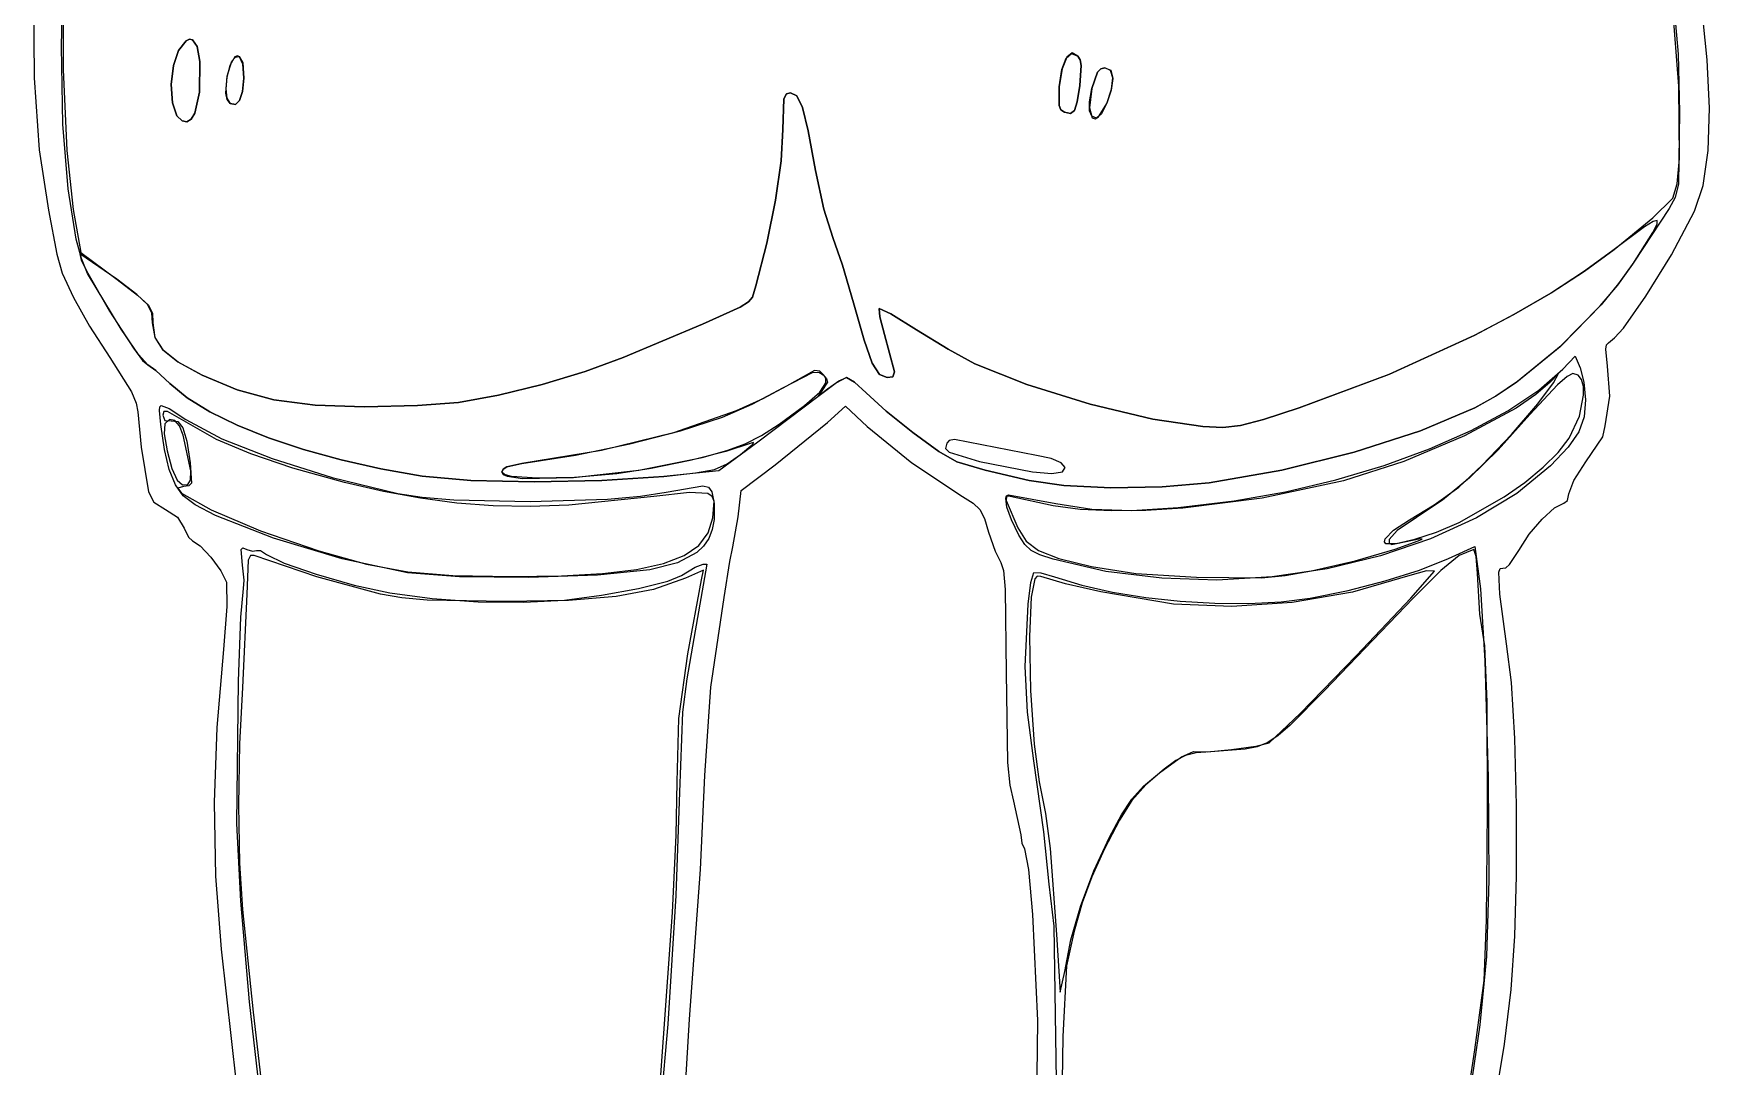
# Model space of a CAD drawing. Extents: x 92 to 340, y 24 to 544.
# Drawn here: x 115 to 256.3, y 112.4 to 199.4 of the extents above; entities that cross this region are included whole.
import ezdxf

# ---------------------------------------------------------------- set-up
doc = ezdxf.new("R2010")
doc.units = 0

msp = doc.modelspace()

# ---------------------------------------------------------------- linework, layer by layer
at = {"layer": 'Layer 1'}
for p, q in [((117.387585, 198.26098), (117.572948, 206.036543)), ((115.041937, 202.325313), (115.10833, 195.655714)), ((117.530168, 203.434265), (117.548584, 196.340236)), ((253.278817, 202.109435), (253.671602, 197.642593)), ((256.127411, 197.169132), (255.524161, 202.973741)), ((253.737429, 194.958449), (253.200401, 201.809001)), ((117.523112, 191.752694), (117.387585, 198.26098)), ((126.82885, 196.695947), (127.258313, 197.951946)), ((127.258313, 197.951946), (126.82885, 196.695947)), ((127.258313, 197.951946), (127.907816, 198.759312)), ((127.907816, 198.759312), (127.258313, 197.951946)), ((127.907816, 198.759312), (128.194871, 198.896671)), ((128.194871, 198.896671), (127.907816, 198.759312)), ((128.194871, 198.896671), (128.45013, 198.859909)), ((128.45013, 198.859909), (128.194871, 198.896671)), ((128.45013, 198.859909), (128.845269, 198.274308)), ((128.845269, 198.274308), (128.45013, 198.859909)), ((128.845269, 198.274308), (129.053248, 197.023082)), ((129.053248, 197.023082), (128.845269, 198.274308)), ((126.656827, 195.083685), (126.82885, 196.695947)), ((126.82885, 196.695947), (126.656827, 195.083685)), ((129.053248, 197.023082), (129.023819, 194.45251)), ((129.023819, 194.45251), (129.053248, 197.023082)), ((131.588311, 196.679123), (131.327911, 195.702325)), ((131.352038, 195.780774), (131.77127, 197.041085)), ((132.018132, 197.407356), (131.588311, 196.679123)), ((131.77127, 197.041085), (132.060981, 197.398177)), ((132.224247, 197.500519), (132.018132, 197.407356)), ((132.060981, 197.398177), (132.382061, 197.458763)), ((132.410945, 197.425249), (132.224247, 197.500519)), ((132.382061, 197.458763), (132.690345, 196.905298)), ((132.685423, 196.806024), (132.410945, 197.425249)), ((132.760239, 195.622906), (132.685423, 196.806024)), ((132.690345, 196.905298), (132.760239, 195.622906)), ((201.75903, 196.412026), (201.508557, 194.893714)), ((201.728735, 196.33899), (202.087025, 197.294986)), ((202.138619, 197.375507), (201.75903, 196.412026)), ((202.087025, 197.294986), (202.545196, 197.698134)), ((202.607108, 197.746101), (202.138619, 197.375507)), ((202.545196, 197.698134), (203.065014, 197.484868)), ((203.065014, 197.484868), (202.607108, 197.746101)), ((203.065014, 197.484868), (203.262856, 197.163885)), ((203.262856, 197.163885), (203.065014, 197.484868)), ((203.356056, 196.67489), (203.242814, 194.998136)), ((203.242814, 194.998136), (203.356056, 196.67489)), ((203.262856, 197.163885), (203.356056, 196.67489)), ((203.356056, 196.67489), (203.262856, 197.163885)), ((204.735241, 196.123895), (205.01075, 196.411745)), ((205.01075, 196.411745), (204.735241, 196.123895)), ((205.01075, 196.411745), (205.352074, 196.49709)), ((205.352074, 196.49709), (205.01075, 196.411745)), ((205.352074, 196.49709), (205.867923, 196.291376)), ((205.83076, 196.27479), (205.352074, 196.49709)), ((253.671602, 197.642593), (253.798018, 192.763993)), ((256.3173, 193.106022), (256.127411, 197.169132)), ((115.10833, 195.655714), (115.53092, 189.581429)), ((117.548584, 196.340236), (117.841307, 189.512047)), ((126.752298, 193.530161), (126.656827, 195.083685)), ((126.656827, 195.083685), (126.752298, 193.530161)), ((131.327911, 195.702325), (131.246866, 194.72976)), ((131.256523, 194.364624), (131.352038, 195.780774)), ((132.760239, 195.622906), (132.646926, 194.492005)), ((132.646926, 194.492005), (132.760239, 195.622906)), ((201.508557, 194.893714), (201.728735, 196.33899)), ((203.242814, 194.998136), (203.023932, 193.637372)), ((203.023932, 193.637372), (203.242814, 194.998136)), ((204.262343, 194.749781), (204.735241, 196.123895)), ((204.735241, 196.123895), (204.262343, 194.749781)), ((206.019265, 195.653466), (205.83076, 196.27479)), ((205.867923, 196.291376), (206.022352, 195.603856)), ((206.022352, 195.603856), (205.873116, 194.606013)), ((205.91395, 194.701478), (206.019265, 195.653466)), ((129.023819, 194.45251), (128.628106, 192.680385)), ((128.628106, 192.680385), (129.023819, 194.45251)), ((131.246866, 194.72976), (131.343687, 193.931953)), ((131.37146, 193.812732), (131.256523, 194.364624)), ((131.343687, 193.931953), (131.616886, 193.479427)), ((131.616886, 193.479427), (131.37146, 193.812732)), ((132.410416, 193.742467), (132.062979, 193.397279)), ((132.062979, 193.397279), (132.410416, 193.742467)), ((132.646926, 194.492005), (132.410416, 193.742467)), ((132.410416, 193.742467), (132.646926, 194.492005)), ((178.218154, 191.293614), (178.303791, 193.888473)), ((178.303791, 193.888473), (178.218154, 191.293614)), ((178.303791, 193.888473), (178.50192, 194.292404)), ((178.50192, 194.292404), (178.303791, 193.888473)), ((178.50192, 194.292404), (178.861974, 194.380422)), ((178.861974, 194.380422), (178.50192, 194.292404)), ((178.861974, 194.380422), (179.397138, 194.127976)), ((179.397138, 194.127976), (178.861974, 194.380422)), ((179.397138, 194.127976), (179.859013, 193.162015)), ((179.859013, 193.162015), (179.397138, 194.127976)), ((201.495505, 193.309917), (201.508557, 194.893714)), ((201.508557, 194.893714), (201.495505, 193.309917)), ((203.023932, 193.637372), (202.785041, 192.898578)), ((202.785041, 192.898578), (203.023932, 193.637372)), ((204.045031, 192.859993), (204.052351, 193.633718)), ((204.052351, 193.633718), (204.262343, 194.749781)), ((204.262343, 194.749781), (204.059357, 193.130844)), ((205.873116, 194.606013), (205.51003, 193.510736)), ((205.511177, 193.487188), (205.91395, 194.701478)), ((253.776113, 188.863018), (253.737429, 194.958449)), ((127.125316, 192.450374), (126.752298, 193.530161)), ((126.752298, 193.530161), (127.125316, 192.450374)), ((127.559662, 192.021808), (127.125316, 192.450374)), ((127.125316, 192.450374), (127.559662, 192.021808)), ((128.323166, 192.165529), (127.962982, 191.936431)), ((127.962982, 191.936431), (128.323166, 192.165529)), ((128.628106, 192.680385), (128.323166, 192.165529)), ((128.323166, 192.165529), (128.628106, 192.680385)), ((132.062979, 193.397279), (131.616886, 193.479427)), ((131.616886, 193.479427), (132.062979, 193.397279)), ((179.859013, 193.162015), (180.348272, 191.169602)), ((180.348272, 191.169602), (179.859013, 193.162015)), ((201.650837, 192.947735), (201.495505, 193.309917)), ((201.495505, 193.309917), (201.650837, 192.947735)), ((201.937536, 192.754821), (201.650837, 192.947735)), ((201.650837, 192.947735), (201.937536, 192.754821)), ((202.448716, 192.648734), (201.937536, 192.754821)), ((201.937536, 192.754821), (202.448716, 192.648734)), ((202.785041, 192.898578), (202.448716, 192.648734)), ((202.448716, 192.648734), (202.785041, 192.898578)), ((204.243293, 192.409655), (204.045031, 192.859993)), ((204.059357, 193.130844), (204.294754, 192.284788)), ((204.650046, 192.263754), (204.243293, 192.409655)), ((204.294754, 192.284788), (204.532352, 192.196581)), ((204.532352, 192.196581), (204.826153, 192.355581)), ((205.060029, 192.626994), (204.650046, 192.263754)), ((204.826153, 192.355581), (205.511177, 193.487188)), ((205.51003, 193.510736), (205.060029, 192.626994)), ((253.798018, 192.763993), (253.703077, 186.71632)), ((256.195806, 189.531929), (256.3173, 193.106022)), ((117.949516, 186.2955), (117.523112, 191.752694)), ((127.962982, 191.936431), (127.559662, 192.021808)), ((127.559662, 192.021808), (127.962982, 191.936431)), ((178.056885, 188.653633), (178.218154, 191.293614)), ((178.218154, 191.293614), (178.056885, 188.653633)), ((180.348272, 191.169602), (180.965589, 187.837801)), ((180.965589, 187.837801), (180.348272, 191.169602)), ((115.53092, 189.581429), (116.294326, 184.502638)), ((117.841307, 189.512047), (118.372188, 184.568255)), ((255.774738, 186.588736), (256.195806, 189.531929)), ((177.57967, 185.338369), (178.056885, 188.653633)), ((178.056885, 188.653633), (177.57967, 185.338369)), ((253.581023, 186.717681), (253.776113, 188.863018)), ((180.965589, 187.837801), (181.668808, 184.572135)), ((181.668808, 184.572135), (180.965589, 187.837801)), ((253.228282, 185.504175), (253.581023, 186.717681)), ((253.703077, 186.71632), (253.43324, 185.557136)), ((255.065902, 184.418324), (255.774738, 186.588736)), ((118.648904, 182.043814), (117.949516, 186.2955)), ((176.849579, 181.710367), (177.57967, 185.338369)), ((177.57967, 185.338369), (176.849579, 181.710367)), ((251.531949, 183.860494), (253.228282, 185.504175)), ((253.43324, 185.557136), (252.906195, 184.650099)), ((116.294326, 184.502638), (117.00729, 180.798469)), ((118.372188, 184.568255), (119.042467, 180.92935)), ((181.668808, 184.572135), (182.406687, 182.193353)), ((182.406687, 182.193353), (181.668808, 184.572135)), ((248.28939, 181.186525), (251.531949, 183.860494)), ((252.906195, 184.650099), (249.930513, 180.116549)), ((253.102864, 180.745023), (255.065902, 184.418324)), ((250.83481, 183.099684), (248.179323, 181.089864)), ((249.849021, 179.94016), (251.553011, 182.605133)), ((251.566585, 183.555377), (250.83481, 183.099684)), ((251.553011, 182.605133), (251.911104, 183.318139)), ((251.92049, 183.631541), (251.566585, 183.555377)), ((251.911104, 183.318139), (251.92049, 183.631541)), ((119.095376, 180.418292), (118.648904, 182.043814)), ((119.042467, 180.92935), (122.093996, 178.657459)), ((175.929683, 178.132173), (176.849579, 181.710367)), ((176.849579, 181.710367), (175.929683, 178.132173)), ((182.406687, 182.193353), (183.237347, 179.859594)), ((183.237347, 179.859594), (182.406687, 182.193353)), ((248.179323, 181.089864), (245.71043, 179.290743)), ((245.78926, 179.356642), (248.28939, 181.186525)), ((117.00729, 180.798469), (117.470008, 179.197347)), ((122.065069, 178.678979), (118.953567, 180.806936)), ((118.953567, 180.806936), (119.068656, 180.299808)), ((119.068656, 180.299808), (119.606327, 179.191885)), ((119.603384, 179.152054), (119.095376, 180.418292)), ((183.237347, 179.859594), (184.163522, 176.702716)), ((184.163522, 176.702716), (183.237347, 179.859594)), ((248.58471, 178.193282), (249.849021, 179.94016)), ((249.930513, 180.116549), (248.657505, 178.326859)), ((250.961992, 177.25111), (253.102864, 180.745023)), ((117.470008, 179.197347), (118.412714, 177.12874)), ((122.416965, 174.466104), (119.603384, 179.152054)), ((119.606327, 179.191885), (121.446472, 175.997072)), ((123.748024, 177.387999), (122.065069, 178.678979)), ((122.093996, 178.657459), (123.818601, 177.345252)), ((175.643387, 177.157232), (175.929683, 178.132173)), ((175.929683, 178.132173), (175.643387, 177.157232)), ((245.71043, 179.290743), (242.904537, 177.48364)), ((242.967045, 177.528934), (245.78926, 179.356642)), ((247.114424, 176.42981), (248.58471, 178.193282)), ((248.657505, 178.326859), (247.183828, 176.531062)), ((118.412714, 177.12874), (119.769691, 174.720473)), ((124.645066, 176.548464), (123.748024, 177.387999)), ((123.818601, 177.345252), (124.724618, 176.505822)), ((174.609544, 176.325464), (175.306657, 176.770314)), ((175.306657, 176.770314), (174.609544, 176.325464)), ((175.306657, 176.770314), (175.643387, 177.157232)), ((175.643387, 177.157232), (175.306657, 176.770314)), ((184.163522, 176.702716), (185.05029, 173.544741)), ((185.05029, 173.544741), (184.163522, 176.702716)), ((242.904537, 177.48364), (239.810371, 175.692949)), ((239.866513, 175.725385), (242.967045, 177.528934)), ((249.057856, 174.569468), (250.961992, 177.25111)), ((121.446472, 175.997072), (123.468122, 172.869331)), ((125.006261, 175.855906), (124.645066, 176.548464)), ((124.724618, 176.505822), (125.069122, 175.827193)), ((125.081673, 175.005854), (125.006261, 175.855906)), ((125.069122, 175.827193), (125.10919, 174.997388)), ((171.440181, 174.887073), (174.609544, 176.325464)), ((174.609544, 176.325464), (171.440181, 174.887073)), ((186.393475, 175.501948), (186.331342, 176.217999)), ((186.331342, 176.217999), (187.321723, 175.761902)), ((187.321723, 175.761902), (186.331342, 176.217999)), ((186.331342, 176.217999), (186.393475, 175.501948)), ((186.777607, 174.014901), (186.393475, 175.501948)), ((186.393475, 175.501948), (186.777607, 174.014901)), ((187.321723, 175.761902), (189.468597, 174.430826)), ((189.468597, 174.430826), (187.321723, 175.761902)), ((239.810371, 175.692949), (236.476663, 173.943066)), ((236.531431, 173.967981), (239.866513, 175.725385)), ((243.739303, 173.019802), (247.114424, 176.42981)), ((247.183828, 176.531062), (243.806375, 173.07876)), ((119.769691, 174.720473), (121.475224, 172.100375)), ((123.878623, 172.345743), (122.416965, 174.466104)), ((125.289267, 173.760592), (125.081673, 175.005854)), ((125.10919, 174.997388), (125.276021, 173.775177)), ((125.276021, 173.775177), (125.934249, 172.72779)), ((164.747326, 172.092261), (171.440181, 174.887073)), ((171.440181, 174.887073), (164.747326, 172.092261)), ((187.606414, 170.876191), (186.777607, 174.014901)), ((186.777607, 174.014901), (187.606414, 170.876191)), ((189.468597, 174.430826), (192.136348, 172.781148)), ((192.136348, 172.781148), (189.468597, 174.430826)), ((236.476663, 173.943066), (229.285531, 170.663306)), ((229.332693, 170.67955), (236.531431, 173.967981)), ((248.324117, 173.731025), (249.057856, 174.569468)), ((123.468122, 172.869331), (124.232673, 171.845249)), ((125.96084, 172.70874), (125.289267, 173.760592)), ((125.934249, 172.72779), (127.214117, 171.716916)), ((127.233878, 171.705043), (125.96084, 172.70874)), ((185.05029, 173.544741), (185.738719, 171.616584)), ((185.738719, 171.616584), (185.05029, 173.544741)), ((192.136348, 172.781148), (194.379972, 171.558508)), ((194.379972, 171.558508), (192.136348, 172.781148)), ((240.090405, 170.04358), (243.739303, 173.019802)), ((243.806375, 173.07876), (240.141982, 170.074861)), ((247.569061, 172.795435), (247.63669, 173.161641)), ((247.731295, 171.35566), (247.569061, 172.795435)), ((247.63669, 173.161641), (247.805026, 173.332981)), ((247.805026, 173.332981), (248.324117, 173.731025)), ((121.475224, 172.100375), (123.308391, 169.192426)), ((124.665395, 171.455496), (123.878623, 172.345743)), ((124.232673, 171.845249), (124.665395, 171.455496)), ((125.345154, 170.991152), (124.665395, 171.455496)), ((124.665395, 171.455496), (125.345154, 170.991152)), ((126.543232, 169.882812), (125.345154, 170.991152)), ((125.345154, 170.991152), (126.543232, 169.882812)), ((127.214117, 171.716916), (129.245865, 170.604243)), ((129.245865, 170.604243), (127.233878, 171.705043)), ((161.55183, 170.911166), (164.747326, 172.092261)), ((164.747326, 172.092261), (161.55183, 170.911166)), ((180.867473, 170.986831), (178.505668, 169.682434)), ((181.314503, 170.945986), (180.867473, 170.986831)), ((181.689137, 170.557676), (181.314503, 170.945986)), ((185.738719, 171.616584), (186.347576, 170.653693)), ((186.347576, 170.653693), (185.738719, 171.616584)), ((194.379972, 171.558508), (198.772726, 169.817978)), ((198.772726, 169.817978), (194.379972, 171.558508)), ((241.927262, 169.328759), (243.964331, 171.116477)), ((243.964331, 171.116477), (245.004321, 172.202327)), ((245.004321, 172.202327), (245.429418, 171.208552)), ((245.429418, 171.208552), (245.734307, 170.009504)), ((247.914387, 168.841279), (247.731295, 171.35566)), ((127.989265, 168.688466), (126.543232, 169.882812)), ((126.543232, 169.882812), (127.989265, 168.688466)), ((129.245865, 170.604243), (132.211091, 169.356815)), ((132.211091, 169.356815), (129.245865, 170.604243)), ((154.232017, 168.912645), (157.918779, 169.816358)), ((157.918779, 169.816358), (154.232017, 168.912645)), ((157.918779, 169.816358), (161.55183, 170.911166)), ((161.55183, 170.911166), (157.918779, 169.816358)), ((175.609846, 168.159712), (178.270012, 169.555787)), ((178.505668, 169.682434), (176.523982, 168.60106)), ((178.270012, 169.555787), (180.701491, 170.819261)), ((180.701491, 170.819261), (181.23343, 170.863987)), ((181.23343, 170.863987), (181.61082, 170.61271)), ((182.728641, 169.943843), (181.272153, 168.867517)), ((181.324452, 169.157633), (181.837127, 169.960528)), ((181.965494, 170.022248), (181.480645, 169.268273)), ((181.61082, 170.61271), (181.888682, 170.292409)), ((181.838976, 170.277584), (181.689137, 170.557676)), ((181.837127, 169.960528), (181.838976, 170.277584)), ((181.888682, 170.292409), (181.965494, 170.022248)), ((181.972417, 169.433726), (182.928358, 170.110133)), ((183.58426, 170.391518), (182.728641, 169.943843)), ((182.928358, 170.110133), (183.578968, 170.391518)), ((183.578968, 170.391518), (184.241574, 170.017794)), ((184.243161, 170.017794), (183.58426, 170.391518)), ((184.241574, 170.017794), (185.2275, 169.119401)), ((185.2275, 169.119401), (184.243161, 170.017794)), ((186.347576, 170.653693), (186.995623, 170.391518)), ((186.995623, 170.391518), (186.347576, 170.653693)), ((186.995623, 170.391518), (187.471493, 170.46004)), ((187.471493, 170.46004), (186.995623, 170.391518)), ((187.471493, 170.46004), (187.606414, 170.876191)), ((187.606414, 170.876191), (187.471493, 170.46004)), ((198.772726, 169.817978), (204.119071, 168.168135)), ((204.119071, 168.168135), (198.772726, 169.817978)), ((221.720973, 167.839522), (229.332693, 170.67955)), ((229.285531, 170.663306), (221.720973, 167.839522)), ((238.277897, 168.822338), (240.090405, 170.04358)), ((240.141982, 170.074861), (238.309628, 168.839568)), ((243.508278, 169.776361), (241.171035, 167.271197)), ((242.9, 170.008754), (241.689734, 168.962753)), ((241.856566, 168.173636), (243.16282, 169.943843)), ((243.593209, 170.731243), (242.9, 170.008754)), ((243.16282, 169.943843), (243.593209, 170.731243)), ((244.327285, 170.489855), (243.508278, 169.776361)), ((244.808882, 170.744296), (244.327285, 170.489855)), ((245.242986, 170.608743), (244.808882, 170.744296)), ((245.536062, 170.230778), (245.242986, 170.608743)), ((245.69072, 169.653441), (245.536062, 170.230778)), ((245.709568, 168.919772), (245.69072, 169.653441)), ((245.734307, 170.009504), (245.870391, 168.521795)), ((123.308391, 169.192426), (123.70601, 168.253364)), ((123.70601, 168.253364), (123.8279, 167.520611)), ((129.893328, 167.51592), (127.989265, 168.688466)), ((127.989265, 168.688466), (129.893328, 167.51592)), ((132.211091, 169.356815), (135.307252, 168.528453)), ((135.307252, 168.528453), (132.211091, 169.356815)), ((135.307252, 168.528453), (138.795725, 168.068061)), ((138.795725, 168.068061), (135.307252, 168.528453)), ((147.405245, 168.035181), (150.875389, 168.304836)), ((150.875389, 168.304836), (147.405245, 168.035181)), ((150.875389, 168.304836), (154.232017, 168.912645)), ((154.232017, 168.912645), (150.875389, 168.304836)), ((173.13039, 167.062352), (175.609846, 168.159712)), ((176.523982, 168.60106), (174.262239, 167.581073)), ((181.272153, 168.867517), (176.099016, 164.940392)), ((180.043295, 168.033203), (181.324452, 169.157633)), ((181.18731, 168.84247), (181.972417, 169.433726)), ((181.480645, 169.268273), (181.18731, 168.84247)), ((186.918326, 167.573456), (185.2275, 169.119401)), ((185.2275, 169.119401), (186.918326, 167.573456)), ((204.119071, 168.168135), (209.402643, 166.888973)), ((209.402643, 166.888973), (204.119071, 168.168135)), ((238.309628, 168.839568), (236.534474, 167.834583)), ((236.534474, 167.834583), (238.277897, 168.822338)), ((239.321685, 167.591221), (241.927262, 169.328759)), ((239.627146, 165.613316), (241.856566, 168.173636)), ((241.689734, 168.962753), (240.017468, 167.830614)), ((245.350269, 167.155601), (245.709568, 168.919772)), ((245.870391, 168.521795), (245.759464, 167.07691)), ((247.535503, 166.334571), (247.914387, 168.841279)), ((123.8279, 167.520611), (124.119736, 164.546031)), ((125.653967, 167.624658), (125.685679, 167.928791)), ((125.768179, 166.453457), (125.653967, 167.624658)), ((125.685679, 167.928791), (125.814922, 168.052512)), ((125.814922, 168.052512), (126.480967, 167.78041)), ((126.01777, 167.53788), (125.941746, 167.241916)), ((125.941746, 167.241916), (126.098468, 166.766945)), ((126.323981, 167.541645), (126.01777, 167.53788)), ((126.098468, 166.766945), (126.640952, 166.760021)), ((126.511631, 166.856611), (126.11496, 166.506021)), ((128.095808, 166.514488), (126.323981, 167.541645)), ((126.480967, 167.78041), (127.882025, 166.851744)), ((126.946766, 166.785554), (126.511631, 166.856611)), ((126.640952, 166.760021), (127.198077, 166.707909)), ((127.354848, 166.33343), (126.946766, 166.785554)), ((127.198077, 166.707909), (127.623968, 166.160299)), ((127.882025, 166.851744), (130.916693, 165.231594)), ((132.199666, 166.385616), (129.893328, 167.51592)), ((129.893328, 167.51592), (132.199666, 166.385616)), ((138.795725, 168.068061), (142.937884, 167.924541)), ((142.937884, 167.924541), (138.795725, 168.068061)), ((142.937884, 167.924541), (147.405245, 168.035181)), ((147.405245, 168.035181), (142.937884, 167.924541)), ((174.262239, 167.581073), (168.997287, 165.754119)), ((169.565816, 165.901994), (173.13039, 167.062352)), ((177.885837, 166.471449), (180.043295, 168.033203)), ((181.96889, 166.601271), (183.491479, 167.979928)), ((183.491479, 167.979928), (185.320281, 166.260135)), ((189.174072, 165.765408), (186.918326, 167.573456)), ((186.918326, 167.573456), (189.174072, 165.765408)), ((209.402643, 166.888973), (213.607079, 166.260488)), ((213.607079, 166.260488), (209.402643, 166.888973)), ((216.787064, 166.362881), (218.714913, 166.867211)), ((218.714913, 166.867211), (216.787064, 166.362881)), ((218.714913, 166.867211), (221.720973, 167.839522)), ((221.720973, 167.839522), (218.714913, 166.867211)), ((236.534474, 167.834583), (231.96919, 165.895467)), ((231.96919, 165.895467), (236.534474, 167.834583)), ((240.017468, 167.830614), (235.657336, 165.484464)), ((236.228017, 165.936052), (239.321685, 167.591221)), ((241.171035, 167.271197), (238.50733, 164.316802)), ((244.479035, 165.282587), (245.350269, 167.155601)), ((245.759464, 167.07691), (245.312914, 165.826527)), ((126.077858, 164.333245), (125.768179, 166.453457)), ((126.11496, 166.506021), (126.067897, 165.666691)), ((126.067897, 165.666691), (126.299639, 164.234792)), ((127.670358, 165.54082), (127.354848, 166.33343)), ((127.623968, 166.160299), (127.958578, 165.028752)), ((128.289219, 162.53868), (127.670358, 165.54082)), ((130.459559, 165.190214), (128.095808, 166.514488)), ((134.852521, 165.317997), (132.199666, 166.385616)), ((132.199666, 166.385616), (134.852521, 165.317997)), ((137.796138, 164.333507), (134.852521, 165.317997)), ((134.852521, 165.317997), (137.796138, 164.333507)), ((168.997287, 165.754119), (162.908223, 164.259283)), ((165.306347, 164.806557), (169.565816, 165.901994)), ((175.033847, 164.811937), (176.403701, 165.511733)), ((176.403701, 165.511733), (177.885837, 166.471449)), ((177.571512, 163.056205), (181.96889, 166.601271)), ((185.320281, 166.260135), (189.079571, 163.204813)), ((191.365325, 164.175972), (189.174072, 165.765408)), ((189.174072, 165.765408), (191.365325, 164.175972)), ((213.607079, 166.260488), (215.297696, 166.202114)), ((215.297696, 166.202114), (213.607079, 166.260488)), ((215.297696, 166.202114), (216.787064, 166.362881)), ((216.787064, 166.362881), (215.297696, 166.202114)), ((231.96919, 165.895467), (226.37848, 164.104353)), ((226.37848, 164.104353), (231.96919, 165.895467)), ((235.657336, 165.484464), (230.560405, 163.32339)), ((232.726676, 164.395439), (236.228017, 165.936052)), ((237.168664, 163.025216), (239.627146, 165.613316)), ((245.312914, 165.826527), (244.405326, 164.535332)), ((245.886266, 163.292566), (247.324542, 165.399709)), ((247.324542, 165.399709), (247.535503, 166.334571)), ((124.119736, 164.546031), (124.743359, 160.770556)), ((126.486127, 162.647379), (126.077858, 164.333245)), ((126.299639, 164.234792), (126.694894, 162.747265)), ((127.958578, 165.028752), (128.241859, 163.224833)), ((133.346953, 163.960463), (130.459559, 165.190214)), ((130.916693, 165.231594), (135.156969, 163.565572)), ((136.902222, 162.771061), (133.346953, 163.960463)), ((140.974758, 163.45259), (137.796138, 164.333507)), ((137.796138, 164.333507), (140.974758, 163.45259)), ((162.908223, 164.259283), (156.192459, 163.154277)), ((160.724417, 163.862), (165.306347, 164.806557)), ((173.411973, 164.163779), (170.403416, 163.410085)), ((171.411655, 163.663336), (173.471443, 164.239869)), ((176.099016, 164.940392), (172.810773, 162.536916)), ((175.443555, 164.836676), (173.411973, 164.163779)), ((173.471443, 164.239869), (175.033847, 164.811937)), ((173.51005, 163.118371), (174.627579, 163.906753)), ((174.627579, 163.906753), (175.675462, 164.784332)), ((175.72618, 164.921315), (175.443555, 164.836676)), ((175.675462, 164.784332), (175.72618, 164.921315)), ((192.862674, 163.285864), (191.365325, 164.175972)), ((191.365325, 164.175972), (192.862674, 163.285864)), ((192.018124, 164.869484), (191.928628, 164.42973)), ((191.928628, 164.42973), (192.216826, 164.105235)), ((192.217846, 165.107593), (192.018124, 164.869484)), ((192.216826, 164.105235), (194.7899, 163.319025)), ((192.672659, 165.16886), (192.217846, 165.107593)), ((194.973698, 164.731901), (192.672659, 165.16886)), ((199.57992, 163.843958), (194.973698, 164.731901)), ((226.37848, 164.104353), (220.26621, 162.603023)), ((220.26621, 162.603023), (226.37848, 164.104353)), ((228.898079, 163.00157), (232.726676, 164.395439)), ((238.50733, 164.316802), (236.090679, 161.944161)), ((242.304357, 162.83557), (243.569041, 164.090165)), ((244.405326, 164.535332), (242.911289, 162.968011)), ((243.569041, 164.090165), (244.479035, 165.282587)), ((127.004793, 161.357926), (126.486127, 162.647379)), ((126.694894, 162.747265), (127.138369, 161.741049)), ((128.241859, 163.224833), (128.345002, 161.502527)), ((128.268846, 161.763858), (128.289219, 162.53868)), ((135.156969, 163.565572), (140.227971, 161.984416)), ((141.269597, 161.567835), (136.902222, 162.771061)), ((144.332625, 162.695687), (140.974758, 163.45259)), ((140.974758, 163.45259), (144.332625, 162.695687)), ((147.813982, 162.083243), (144.332625, 162.695687)), ((144.332625, 162.695687), (147.813982, 162.083243)), ((154.516764, 162.432494), (154.620635, 162.668552)), ((154.620635, 162.668552), (154.516764, 162.432494)), ((154.620635, 162.668552), (154.933395, 162.867072)), ((154.933395, 162.867072), (154.620635, 162.668552)), ((154.933395, 162.867072), (156.192459, 163.154277)), ((156.192459, 163.154277), (154.933395, 162.867072)), ((156.192459, 163.154277), (160.724417, 163.862)), ((160.571581, 161.985744), (166.080121, 162.609053)), ((167.108579, 162.732393), (164.218159, 162.287502)), ((166.080121, 162.609053), (171.411655, 163.663336)), ((170.403416, 163.410085), (167.108579, 162.732393)), ((172.810773, 162.536916), (168.161511, 162.065604)), ((170.846896, 162.359832), (172.439253, 162.656684)), ((172.439253, 162.656684), (173.51005, 163.118371)), ((174.697077, 160.889443), (177.571512, 163.056205)), ((189.079571, 163.204813), (193.352683, 160.388145)), ((195.262623, 162.596535), (192.862674, 163.285864)), ((192.862674, 163.285864), (195.262623, 162.596535)), ((194.7899, 163.319025), (199.23896, 162.451323)), ((198.966792, 161.72094), (195.262623, 162.596535)), ((195.262623, 162.596535), (198.966792, 161.72094)), ((200.828964, 163.585493), (199.57992, 163.843958)), ((201.672599, 163.22642), (200.828964, 163.585493)), ((202.018024, 162.826073), (201.672599, 163.22642)), ((201.772435, 162.443782), (202.018024, 162.826073)), ((220.26621, 162.603023), (214.136246, 161.533262)), ((214.136246, 161.533262), (220.26621, 162.603023)), ((224.822641, 161.786634), (228.898079, 163.00157)), ((230.560405, 163.32339), (225.467475, 161.700479)), ((235.17522, 161.171665), (237.168664, 163.025216)), ((242.911289, 162.968011), (240.079367, 160.640616)), ((240.760437, 161.56825), (242.304357, 162.83557)), ((244.889668, 161.730289), (245.886266, 163.292566)), ((127.645664, 160.426951), (127.004793, 161.357926)), ((127.138369, 161.741049), (127.592482, 161.360842)), ((127.69858, 161.21929), (127.220453, 161.067565)), ((127.220453, 161.067565), (127.526469, 160.650612)), ((127.592482, 161.360842), (128.036542, 161.382273)), ((128.137629, 161.262831), (127.69858, 161.21929)), ((128.036542, 161.382273), (128.268846, 161.763858)), ((128.345002, 161.502527), (128.137629, 161.262831)), ((140.227971, 161.984416), (145.754817, 160.618862)), ((144.531698, 160.805808), (141.269597, 161.567835)), ((151.898705, 161.7232), (147.813982, 162.083243)), ((147.813982, 162.083243), (151.899102, 161.723206)), ((157.242018, 161.599761), (151.898705, 161.7232)), ((151.899102, 161.723206), (157.242812, 161.599805)), ((154.732482, 162.224386), (154.516764, 162.432494)), ((154.516764, 162.432494), (154.636405, 162.233101)), ((154.636405, 162.233101), (154.981023, 162.07785)), ((155.342987, 162.068923), (154.732482, 162.224386)), ((154.981023, 162.07785), (156.259355, 161.89352)), ((157.528474, 161.919202), (155.342987, 162.068923)), ((156.259355, 161.89352), (160.571581, 161.985744)), ((162.958196, 161.713653), (157.242018, 161.599761)), ((157.242812, 161.599805), (162.959783, 161.713802)), ((160.633455, 161.989878), (157.528474, 161.919202)), ((164.218159, 162.287502), (160.633455, 161.989878)), ((168.161511, 162.065604), (162.958196, 161.713653)), ((162.959783, 161.713802), (168.164686, 162.065957)), ((168.164686, 162.065957), (170.846896, 162.359832)), ((168.379528, 160.744098), (171.448697, 161.286274)), ((171.448697, 161.286274), (171.939698, 161.156402)), ((171.939698, 161.156402), (172.211756, 160.761384)), ((201.881334, 161.2935), (198.966792, 161.72094)), ((198.966792, 161.72094), (201.881334, 161.2935)), ((199.23896, 162.451323), (200.884218, 162.32262)), ((200.884218, 162.32262), (201.772435, 162.443782)), ((205.855664, 161.113942), (201.881334, 161.2935)), ((201.881334, 161.2935), (205.855664, 161.113942)), ((210.177922, 161.190963), (205.855664, 161.113942)), ((205.855664, 161.113942), (210.177922, 161.190963)), ((214.136246, 161.533262), (210.177922, 161.190963)), ((210.177922, 161.190963), (214.136246, 161.533262)), ((225.467475, 161.700479), (218.599538, 160.24624)), ((220.580781, 160.78282), (224.822641, 161.786634)), ((233.116717, 159.680561), (235.17522, 161.171665)), ((236.090679, 161.944161), (233.82537, 160.066423)), ((239.012739, 160.337654), (240.760437, 161.56825)), ((244.475154, 160.611454), (244.889668, 161.730289)), ((124.743359, 160.770556), (125.18248, 159.902855)), ((125.18248, 159.902855), (126.161879, 159.283597)), ((127.526469, 160.650612), (130.009717, 159.250348)), ((128.674999, 159.661701), (127.645664, 160.426951)), ((130.387989, 158.780188), (128.674999, 159.661701)), ((147.661676, 160.224533), (144.531698, 160.805808)), ((145.754817, 160.618862), (147.801659, 160.308434)), ((150.725119, 159.820976), (147.661676, 160.224533)), ((147.801659, 160.308434), (150.481199, 160.093421)), ((150.481199, 160.093421), (156.919403, 159.945144)), ((153.787616, 159.592101), (150.725119, 159.820976)), ((160.172121, 159.646264), (156.914754, 159.534876)), ((156.919403, 159.945144), (163.431492, 160.165035)), ((167.339892, 160.362745), (160.172121, 159.646264)), ((163.431492, 160.165035), (166.203388, 160.410232)), ((166.203388, 160.410232), (168.379528, 160.744098)), ((170.342589, 160.716631), (167.339892, 160.362745)), ((171.892095, 160.637162), (170.342589, 160.716631)), ((172.253128, 160.387677), (171.892095, 160.637162)), ((172.211756, 160.761384), (172.424216, 159.787452)), ((172.408336, 159.973162), (172.253128, 160.387677)), ((172.311239, 158.573455), (172.408336, 159.973162)), ((172.424216, 159.787452), (172.405431, 158.434108)), ((174.444488, 158.673291), (174.697077, 160.889443)), ((193.352683, 160.388145), (194.237119, 159.826864)), ((194.237119, 159.826864), (194.801807, 159.269221)), ((196.993859, 160.233325), (197.06824, 160.440773)), ((197.086397, 159.483578), (196.993859, 160.233325)), ((197.050077, 160.403816), (197.035377, 160.027474)), ((197.035377, 160.027474), (198.023464, 157.727141)), ((197.373647, 160.388145), (197.050077, 160.403816)), ((197.06824, 160.440773), (197.229008, 160.513734)), ((197.229008, 160.513734), (201.204463, 159.773253)), ((200.993854, 159.599333), (197.373647, 160.388145)), ((201.204463, 159.773253), (204.263065, 159.321681)), ((211.522078, 159.441813), (216.252914, 160.022314)), ((218.599538, 160.24624), (211.920712, 159.384668)), ((216.252914, 160.022314), (220.580781, 160.78282)), ((231.041015, 158.410119), (233.116717, 159.680561)), ((233.82537, 160.066423), (231.61569, 158.596738)), ((235.20783, 158.184424), (239.012739, 160.337654)), ((240.079367, 160.640616), (236.678016, 158.579149)), ((243.251869, 159.431643), (244.034181, 159.806414)), ((244.034181, 159.806414), (244.345684, 160.043701)), ((244.345684, 160.043701), (244.475154, 160.611454)), ((126.161879, 159.283597), (127.16884, 158.633251)), ((127.16884, 158.633251), (127.754319, 157.703504)), ((130.009717, 159.250348), (134.185903, 157.477153)), ((135.261832, 156.874961), (130.387989, 158.780188)), ((156.914754, 159.534876), (153.787616, 159.592101)), ((171.923272, 157.313165), (172.311239, 158.573455)), ((172.405431, 158.434108), (172.243538, 157.586844)), ((173.997165, 156.131173), (174.444488, 158.673291)), ((194.801807, 159.269221), (195.191208, 158.516977)), ((195.191208, 158.516977), (195.549784, 157.371893)), ((197.470903, 158.401713), (197.086397, 159.483578)), ((198.111658, 157.124949), (197.470903, 158.401713)), ((203.276137, 159.290956), (200.993854, 159.599333)), ((205.896862, 159.155715), (203.276137, 159.290956)), ((204.263065, 159.321681), (207.613866, 159.209734)), ((208.797798, 159.188617), (205.896862, 159.155715)), ((207.613866, 159.209734), (211.522078, 159.441813)), ((211.920712, 159.384668), (208.797798, 159.188617)), ((229.677396, 157.544258), (231.041015, 158.410119)), ((231.61569, 158.596738), (229.984313, 157.500878)), ((236.678016, 158.579149), (232.811403, 156.813759)), ((241.116801, 157.196463), (242.19978, 158.478293)), ((242.19978, 158.478293), (243.251869, 159.431643)), ((127.754319, 157.703504), (128.114462, 156.947545)), ((128.114462, 156.947545), (128.456348, 156.633176)), ((134.185903, 157.477153), (139.092604, 155.789684)), ((141.06099, 155.124449), (135.261832, 156.874961)), ((171.127719, 156.261618), (171.923272, 157.313165)), ((171.954641, 156.846138), (171.528715, 156.204146)), ((172.243538, 157.586844), (171.954641, 156.846138)), ((195.549784, 157.371893), (196.092136, 155.760844)), ((198.023464, 157.727141), (198.724136, 156.607104)), ((198.613088, 156.346202), (198.111658, 157.124949)), ((228.912468, 156.563567), (228.983437, 156.824117)), ((228.983437, 156.824117), (229.677396, 157.544258)), ((229.984313, 157.500878), (229.3057, 156.762998)), ((231.493276, 156.771465), (233.301531, 157.360686)), ((233.301531, 157.360686), (235.20783, 158.184424)), ((240.241818, 155.83625), (241.116801, 157.196463)), ((128.456348, 156.633176), (129.087319, 156.228407)), ((129.087319, 156.228407), (129.978805, 155.264309)), ((132.548352, 155.920961), (132.695444, 156.04402)), ((132.664636, 154.585652), (132.548352, 155.920961)), ((132.695444, 156.04402), (133.009653, 155.920917)), ((133.009653, 155.920917), (133.498427, 155.75886)), ((133.33029, 155.410883), (133.148692, 155.013528)), ((133.643948, 155.393867), (133.33029, 155.410883)), ((133.498427, 155.75886), (133.830568, 155.820375)), ((133.830568, 155.820375), (134.168441, 155.815128)), ((134.168441, 155.815128), (134.670885, 155.492645)), ((134.670885, 155.492645), (136.158891, 154.75449)), ((139.092604, 155.789684), (143.110608, 154.678284)), ((168.142682, 154.734833), (169.881786, 155.406335)), ((170.955734, 155.653026), (169.328507, 154.792033)), ((169.881786, 155.406335), (171.127719, 156.261618)), ((171.528715, 156.204146), (170.955734, 155.653026)), ((173.730112, 154.89645), (173.997165, 156.131173)), ((196.092136, 155.760844), (196.582365, 154.8139)), ((199.147591, 155.828666), (198.613088, 156.346202)), ((198.724136, 156.607104), (199.752958, 155.815878)), ((199.881325, 155.455592), (199.147591, 155.828666)), ((199.752958, 155.815878), (201.467051, 155.165807)), ((200.980449, 155.110233), (199.881325, 155.455592)), ((226.452608, 154.961493), (229.834867, 155.935381)), ((232.811403, 156.813759), (228.583696, 155.374596)), ((229.038779, 156.393298), (228.912468, 156.563567)), ((229.923061, 156.395404), (229.038779, 156.393298)), ((229.3057, 156.762998), (229.326982, 156.431293)), ((229.326982, 156.431293), (229.544751, 156.321541)), ((229.544751, 156.321541), (231.493276, 156.771465)), ((229.834867, 155.935381), (231.766327, 156.628678)), ((231.951535, 156.796512), (229.923061, 156.395404)), ((231.766327, 156.628678), (232.111939, 156.792433)), ((232.111939, 156.792433), (231.951535, 156.796512)), ((235.210145, 155.414681), (233.671504, 154.143401)), ((234.330317, 155.155036), (236.537649, 156.150576)), ((236.449454, 155.925503), (235.210145, 155.414681)), ((236.65045, 155.331028), (236.449454, 155.925503)), ((236.537649, 156.150576), (237.004022, 152.599512)), ((239.469719, 154.651049), (240.241818, 155.83625)), ((129.978805, 155.264309), (130.822468, 154.116193)), ((130.822468, 154.116193), (131.309969, 153.159371)), ((132.792518, 153.328572), (132.664636, 154.585652)), ((133.148692, 155.013528), (133.026234, 152.161715)), ((138.935309, 153.615293), (133.643948, 155.393867)), ((136.158891, 154.75449), (138.867356, 153.819683)), ((146.579259, 153.941833), (141.06099, 155.124449)), ((143.110608, 154.678284), (146.592268, 154.025044)), ((146.592268, 154.025044), (150.400622, 153.715961)), ((166.992758, 154.200419), (162.579582, 153.748058)), ((163.013791, 153.893254), (165.867615, 154.234634)), ((165.867615, 154.234634), (168.142682, 154.734833)), ((169.328507, 154.792033), (166.992758, 154.200419)), ((169.657996, 153.718171), (170.826352, 154.420993)), ((171.524897, 154.157027), (169.988196, 153.487455)), ((171.802886, 154.677728), (170.689871, 148.423326)), ((170.826352, 154.420993), (171.503714, 154.679006)), ((171.335808, 153.366804), (171.524897, 154.157027)), ((171.503714, 154.679006), (171.802886, 154.677728)), ((173.273265, 151.870673), (173.730112, 154.89645)), ((196.582365, 154.8139), (196.798332, 154.152855)), ((196.798332, 154.152855), (196.937172, 152.546816)), ((205.420645, 154.057808), (200.980449, 155.110233)), ((201.467051, 155.165807), (204.223537, 154.469236)), ((204.223537, 154.469236), (207.950372, 153.894296)), ((210.145268, 153.483221), (205.420645, 154.057808)), ((224.099061, 154.291811), (219.461667, 153.595553)), ((220.555687, 153.734851), (222.779307, 154.118574)), ((222.779307, 154.118574), (226.452608, 154.961493)), ((228.583696, 155.374596), (224.099061, 154.291811)), ((228.978498, 153.264896), (231.868092, 154.180515)), ((232.475102, 154.11121), (231.06959, 153.718171)), ((231.134435, 151.801584), (233.129461, 154.099172)), ((233.671504, 154.143401), (231.341229, 151.800823)), ((231.868092, 154.180515), (234.330317, 155.155036)), ((233.129461, 154.099172), (232.475102, 154.11121)), ((236.762016, 153.899147), (236.65045, 155.331028)), ((238.561228, 154.00304), (238.669459, 154.320595)), ((238.648673, 152.134904), (238.561228, 154.00304)), ((238.669459, 154.320595), (238.891031, 154.336591)), ((238.891031, 154.336591), (239.148179, 154.376097)), ((239.148179, 154.376097), (239.469719, 154.651049)), ((131.309969, 153.159371), (131.337, 151.119212)), ((132.530823, 150.200374), (132.741542, 152.632673)), ((132.741542, 152.632673), (132.792518, 153.328572)), ((138.867356, 153.819683), (142.079057, 152.911467)), ((144.286202, 152.157129), (138.935309, 153.615293)), ((142.079057, 152.911467), (145.076777, 152.253084)), ((150.957113, 153.60084), (146.579259, 153.941833)), ((150.400622, 153.715961), (155.398709, 153.637032)), ((156.762461, 153.542223), (150.957113, 153.60084)), ((155.398709, 153.637032), (159.53842, 153.698214)), ((162.579582, 153.748058), (156.762461, 153.542223)), ((159.53842, 153.698214), (163.013791, 153.893254)), ((162.906602, 152.060423), (166.028748, 152.636642)), ((166.028748, 152.636642), (168.503127, 153.236277)), ((169.988196, 153.487455), (167.311333, 152.55106)), ((168.503127, 153.236277), (169.657996, 153.718171)), ((170.195982, 147.10817), (171.335808, 153.366804)), ((198.888034, 151.297585), (199.114077, 153.123344)), ((199.114077, 153.123344), (199.370017, 153.978874)), ((199.440793, 153.452441), (199.130128, 151.887254)), ((199.370017, 153.978874), (199.962464, 153.95074)), ((199.656633, 153.675871), (199.440793, 153.452441)), ((199.965507, 153.637032), (199.656633, 153.675871)), ((199.962464, 153.95074), (201.116621, 153.613044)), ((202.040855, 153.015201), (199.965507, 153.637032)), ((201.116621, 153.613044), (203.417215, 152.908161)), ((205.009967, 152.334532), (202.040855, 153.015201)), ((203.417215, 152.908161), (206.007105, 152.326115)), ((207.950372, 153.894296), (213.077912, 153.569652)), ((214.77568, 153.315973), (210.145268, 153.483221)), ((213.077912, 153.569652), (218.557657, 153.535873)), ((219.461667, 153.595553), (214.77568, 153.315973)), ((218.557657, 153.535873), (220.555687, 153.734851)), ((225.849192, 152.461791), (228.978498, 153.264896)), ((231.06959, 153.718171), (226.220083, 152.32687)), ((236.946298, 150.452991), (236.762016, 153.899147)), ((237.004022, 152.599512), (237.389431, 146.53936)), ((133.026234, 152.161715), (132.652289, 144.285946)), ((146.096416, 151.844424), (144.286202, 152.157129)), ((145.076777, 152.253084), (148.645772, 151.780836)), ((148.220823, 151.648335), (146.096416, 151.844424)), ((154.869542, 151.517895), (148.220823, 151.648335)), ((148.645772, 151.780836), (152.531903, 151.51278)), ((152.531903, 151.51278), (156.373385, 151.463799)), ((160.134627, 151.616089), (154.869542, 151.517895)), ((156.373385, 151.463799), (159.808434, 151.648776)), ((159.808434, 151.648776), (162.906602, 152.060423)), ((164.15435, 151.943874), (160.134627, 151.616089)), ((167.311333, 152.55106), (164.15435, 151.943874)), ((172.130132, 144.300189), (173.273265, 151.870673)), ((196.937172, 152.546816), (197.031099, 145.520669)), ((198.645764, 146.049836), (198.888034, 151.297585)), ((199.130128, 151.887254), (198.988345, 148.573836)), ((211.137633, 151.314342), (205.009967, 152.334532)), ((206.007105, 152.326115), (208.797832, 151.874252)), ((208.797832, 151.874252), (211.700931, 151.55992)), ((216.040321, 151.099092), (211.137633, 151.314342)), ((211.700931, 151.55992), (214.627943, 151.390463)), ((214.627943, 151.390463), (217.490404, 151.373228)), ((221.139066, 151.445223), (216.040321, 151.099092)), ((217.490404, 151.373228), (220.199854, 151.515563)), ((220.199854, 151.515563), (222.667829, 151.824812)), ((226.220083, 152.32687), (221.139066, 151.445223)), ((222.667829, 151.824812), (225.849192, 152.461791)), ((231.341229, 151.800823), (223.878916, 144.034063)), ((226.566467, 146.973585), (231.134435, 151.801584)), ((239.220526, 147.952015), (238.648673, 152.134904)), ((131.337, 151.119212), (131.046796, 147.478587)), ((132.333731, 144.828386), (132.530823, 150.200374)), ((237.38855, 147.80032), (236.946298, 150.452991)), ((170.689871, 148.423326), (170.103681, 145.005343)), ((198.988345, 148.573836), (199.093087, 144.026963)), ((131.046796, 147.478587), (130.490432, 140.912633)), ((169.439317, 141.674066), (170.195982, 147.10817)), ((221.800458, 142.086849), (226.566467, 146.973585)), ((237.567645, 143.073801), (237.38855, 147.80032)), ((239.617522, 144.710454), (239.220526, 147.952015)), ((197.031099, 145.520669), (197.14143, 137.962444)), ((198.822903, 142.206099), (198.645764, 146.049836)), ((237.389431, 146.53936), (237.652075, 136.701219)), ((132.190503, 132.820661), (132.333731, 144.828386)), ((132.652289, 144.285946), (132.401547, 139.547608)), ((170.103681, 145.005343), (169.756641, 142.207246)), ((171.640255, 136.877608), (172.130132, 144.300189)), ((239.906767, 139.992153), (239.617522, 144.710454)), ((199.093087, 144.026963), (199.387799, 139.525532)), ((223.878916, 144.034063), (220.971309, 141.110316)), ((237.608727, 133.948316), (237.567645, 143.073801)), ((169.303101, 136.348441), (169.439317, 141.674066)), ((169.756641, 142.207246), (169.505243, 135.466496)), ((199.367548, 138.112331), (198.822903, 142.206099)), ((219.21131, 139.613049), (221.800458, 142.086849)), ((130.490432, 140.912633), (130.272802, 134.590063)), ((219.962936, 140.228761), (219.08043, 139.642506)), ((220.971309, 141.110316), (219.962936, 140.228761)), ((240.063588, 134.368513), (239.906767, 139.992153)), ((132.401547, 139.547608), (132.319575, 134.382497)), ((199.387799, 139.525532), (199.815929, 136.348441)), ((212.141242, 138.545631), (211.324214, 138.122341)), ((211.816157, 138.436005), (212.832379, 138.900084)), ((213.038902, 138.768763), (212.141242, 138.545631)), ((212.832379, 138.900084), (213.994038, 138.876795)), ((214.242785, 138.876801), (213.038902, 138.768763)), ((213.994038, 138.876795), (216.036, 139.054028)), ((217.179761, 139.081159), (214.242785, 138.876801)), ((216.036, 139.054028), (218.070884, 139.332529)), ((218.195476, 139.282866), (217.179761, 139.081159)), ((218.070884, 139.332529), (219.21131, 139.613049)), ((219.08043, 139.642506), (218.195476, 139.282866)), ((197.14143, 137.962444), (197.328656, 136.061197)), ((200.194107, 132.115105), (199.367548, 138.112331)), ((208.61516, 135.959828), (209.964646, 137.103033)), ((210.362227, 137.413831), (208.793693, 136.080065)), ((209.964646, 137.103033), (211.816157, 138.436005)), ((211.324214, 138.122341), (210.362227, 137.413831)), ((169.220292, 131.850659), (169.303101, 136.348441)), ((171.269133, 128.940103), (171.640255, 136.877608)), ((197.328656, 136.061197), (197.643874, 134.706612)), ((199.815929, 136.348441), (200.339826, 133.674428)), ((208.793693, 136.080065), (207.628947, 134.778843)), ((207.629609, 134.891336), (208.61516, 135.959828)), ((237.652075, 136.701219), (237.706584, 128.06491)), ((130.272802, 134.590063), (130.393044, 128.401439)), ((132.319575, 134.382497), (132.406078, 129.494802)), ((169.505243, 135.466496), (169.196601, 126.769565)), ((197.643874, 134.706612), (198.261236, 131.866749)), ((207.628947, 134.778843), (206.573805, 133.117656)), ((206.752536, 133.569702), (207.629609, 134.891336)), ((240.063312, 128.410936), (240.063588, 134.368513)), ((132.526535, 126.285101), (132.190503, 132.820661)), ((200.339826, 133.674428), (200.747704, 130.71731)), ((206.573805, 133.117656), (205.334082, 130.703993)), ((205.728488, 131.667077), (206.752536, 133.569702)), ((237.522346, 124.696625), (237.608727, 133.948316)), ((168.899391, 125.338107), (169.220292, 131.850659)), ((198.261236, 131.866749), (198.357324, 131.171247)), ((200.666476, 127.70538), (200.194107, 132.115105)), ((204.427349, 128.852267), (205.728488, 131.667077)), ((198.357324, 131.171247), (198.588614, 130.686354)), ((198.588614, 130.686354), (198.908755, 128.957665)), ((200.747704, 130.71731), (201.268316, 123.48545)), ((205.334082, 130.703993), (204.248485, 128.338313)), ((132.406078, 129.494802), (132.660756, 125.588712)), ((170.348206, 116.351352), (171.269133, 128.940103)), ((198.908755, 128.957665), (199.258231, 125.153913)), ((203.326467, 125.90705), (204.427349, 128.852267)), ((130.393044, 128.401439), (130.850299, 122.237321)), ((201.079932, 124.1776), (200.666476, 127.70538)), ((204.248485, 128.338313), (203.427934, 126.138031)), ((237.706584, 128.06491), (237.509508, 121.616476)), ((239.91605, 123.342657), (240.063312, 128.410936)), ((133.26136, 117.812294), (132.526535, 126.285101)), ((169.196601, 126.769565), (168.497665, 115.934633)), ((202.487059, 123.015742), (203.326467, 125.90705)), ((203.427934, 126.138031), (202.758064, 123.751284)), ((132.660756, 125.588712), (133.545523, 116.945651)), ((167.559319, 106.5387), (168.899391, 125.338107)), ((199.258231, 125.153913), (199.67517, 116.240095)), ((237.319052, 119.591486), (237.522346, 124.696625)), ((201.355099, 105.045391), (201.079932, 124.1776)), ((201.268316, 123.48545), (201.592166, 118.612174)), ((201.970344, 120.362659), (202.487059, 123.015742)), ((202.758064, 123.751284), (202.124508, 120.826209)), ((239.593236, 118.846639), (239.91605, 123.342657)), ((130.850299, 122.237321), (132.113597, 110.948425)), ((237.509508, 121.616476), (236.971582, 115.875339)), ((201.592166, 118.612174), (201.970344, 120.362659)), ((202.124508, 120.826209), (201.814675, 114.892924)), ((236.54788, 113.770649), (237.319052, 119.591486)), ((239.028063, 114.237975), (239.593236, 118.846639)), ((134.19383, 109.435333), (133.26136, 117.812294)), ((133.545523, 116.945651), (134.363351, 109.888724)), ((168.497665, 115.934633), (167.526671, 104.535676)), ((169.511946, 102.481753), (170.348206, 116.351352)), ((199.67517, 116.240095), (199.46174, 99.835918)), ((236.971582, 115.875339), (236.003543, 109.360924)), ((201.814675, 114.892924), (201.626782, 104.042355)), ((235.809162, 108.88926), (236.54788, 113.770649)), ((238.153725, 108.831757), (239.028063, 114.237975))]:
    msp.add_line(p, q, dxfattribs=at)

doc.saveas('drawing.dxf')
